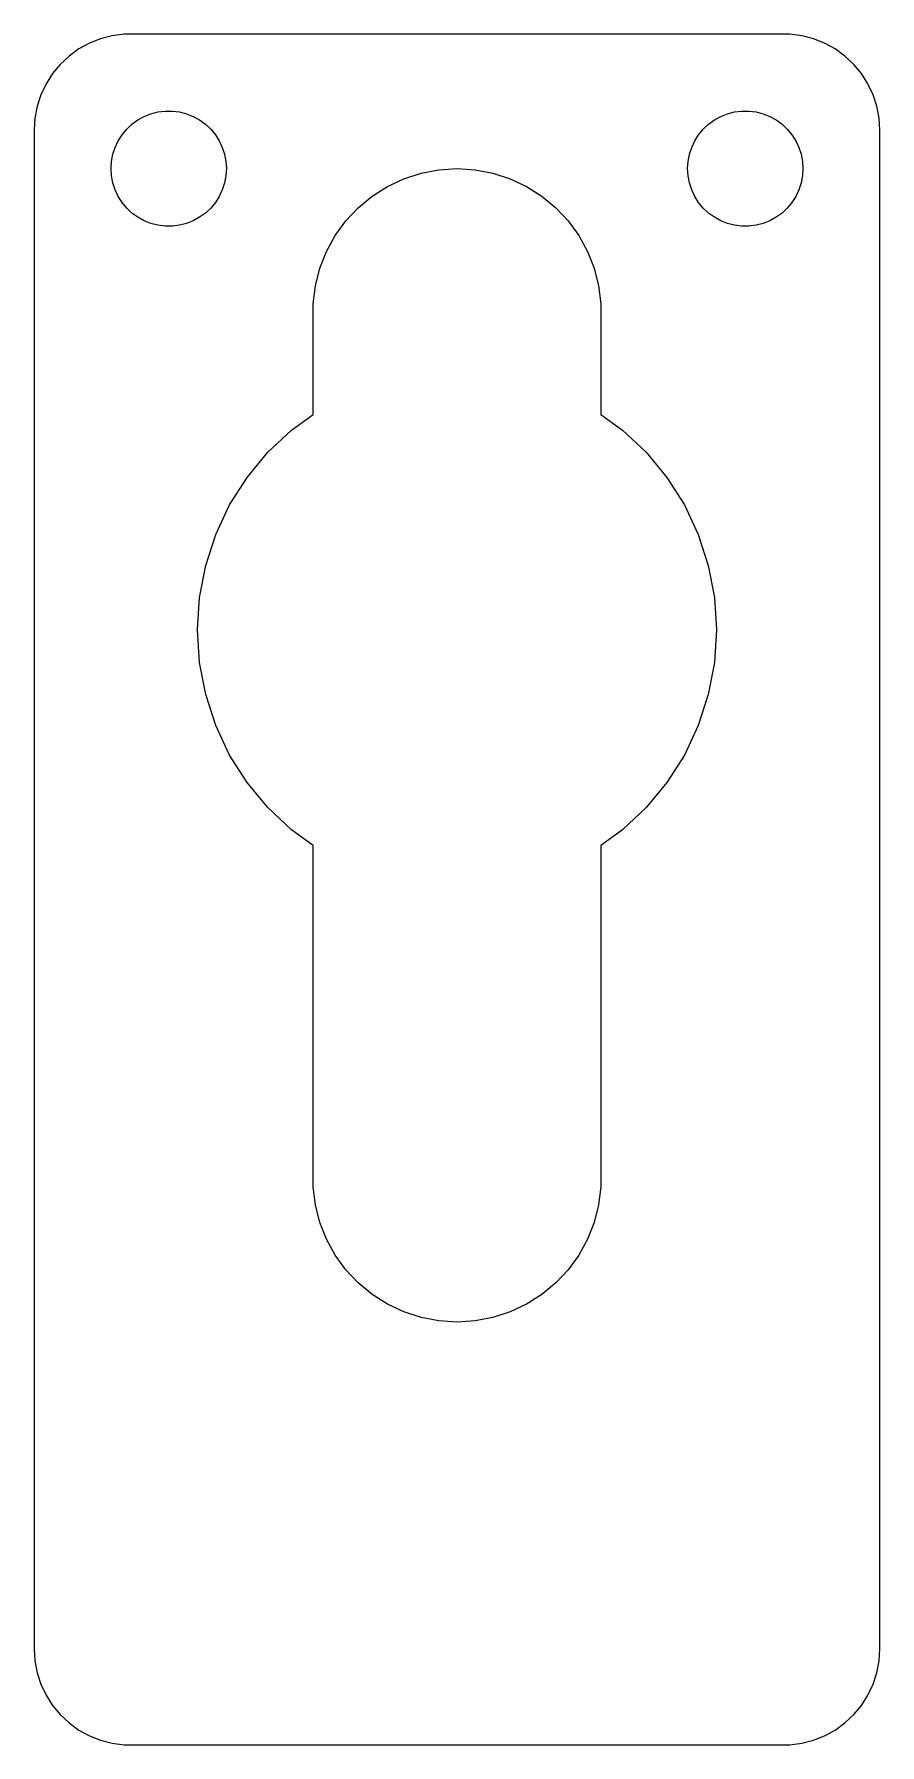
# Model space of a CAD drawing. Header units: metres. Extents: x -22 to 22, y 47 to 136.
import ezdxf

# ---------------------------------------------------------------- set-up
doc = ezdxf.new("R2010")
doc.units = ezdxf.units.M

msp = doc.modelspace()

# ---------------------------------------------------------------- linework, layer by layer
for p, q in [((-19.1289, 135.524), (-19.6791, 135.222)), ((-18.5451, 135.755), (-19.1289, 135.524)), ((-17.9369, 135.911), (-18.5451, 135.755)), ((-17.3139, 135.99), (-17.9369, 135.911)), ((17.3139, 135.99), (-17.3139, 135.99)), ((17.9369, 135.911), (17.3139, 135.99)), ((18.5451, 135.755), (17.9369, 135.911)), ((19.1289, 135.524), (18.5451, 135.755)), ((19.6791, 135.222), (19.1289, 135.524)), ((-20.6448, 134.423), (-21.0451, 133.939)), ((-20.1871, 134.853), (-20.6448, 134.423)), ((-19.6791, 135.222), (-20.1871, 134.853)), ((20.1871, 134.853), (19.6791, 135.222)), ((20.6448, 134.423), (20.1871, 134.853)), ((21.0451, 133.939), (20.6448, 134.423)), ((-21.0451, 133.939), (-21.3815, 133.409)), ((21.3815, 133.409), (21.0451, 133.939)), ((-21.6489, 132.841), (-21.8429, 132.243)), ((-21.3815, 133.409), (-21.6489, 132.841)), ((21.6489, 132.841), (21.3815, 133.409)), ((21.8429, 132.243), (21.6489, 132.841)), ((-21.8429, 132.243), (-21.9606, 131.627)), ((-16.6075, 131.533), (-16.2773, 131.714)), ((-16.2773, 131.714), (-15.927, 131.853)), ((-15.927, 131.853), (-15.5621, 131.947)), ((-15.5621, 131.947), (-15.1884, 131.994)), ((-15.1884, 131.994), (-14.8116, 131.994)), ((-14.8116, 131.994), (-14.4379, 131.947)), ((-14.4379, 131.947), (-14.0729, 131.853)), ((-14.0729, 131.853), (-13.7227, 131.714)), ((-13.7227, 131.714), (-13.3925, 131.533)), ((13.3925, 131.533), (13.7227, 131.714)), ((13.7227, 131.714), (14.0729, 131.853)), ((14.0729, 131.853), (14.4379, 131.947)), ((14.4379, 131.947), (14.8116, 131.994)), ((14.8116, 131.994), (15.1884, 131.994)), ((15.1884, 131.994), (15.5621, 131.947)), ((15.5621, 131.947), (15.927, 131.853)), ((15.927, 131.853), (16.2773, 131.714)), ((16.2773, 131.714), (16.6075, 131.533)), ((21.9606, 131.627), (21.8429, 132.243)), ((-21.9606, 131.627), (-22, 131)), ((-22, 131), (-22, 52)), ((-17.427, 130.763), (-17.1869, 131.054)), ((-17.1869, 131.054), (-16.9123, 131.312)), ((-16.9123, 131.312), (-16.6075, 131.533)), ((-13.3925, 131.533), (-13.0877, 131.312)), ((-13.0877, 131.312), (-12.8131, 131.054)), ((-12.8131, 131.054), (-12.5729, 130.763)), ((12.5729, 130.763), (12.8131, 131.054)), ((12.8131, 131.054), (13.0877, 131.312)), ((13.0877, 131.312), (13.3925, 131.533)), ((16.6075, 131.533), (16.9123, 131.312)), ((16.9123, 131.312), (17.1869, 131.054)), ((17.1869, 131.054), (17.427, 130.763)), ((22, 131), (21.9606, 131.627)), ((22, 52), (22, 131)), ((-17.9057, 129.746), (-17.7893, 130.104)), ((-17.7893, 130.104), (-17.6289, 130.445)), ((-17.6289, 130.445), (-17.427, 130.763)), ((-12.5729, 130.763), (-12.3711, 130.445)), ((-12.3711, 130.445), (-12.2107, 130.104)), ((-12.2107, 130.104), (-12.0942, 129.746)), ((12.0942, 129.746), (12.2107, 130.104)), ((12.2107, 130.104), (12.3711, 130.445)), ((12.3711, 130.445), (12.5729, 130.763)), ((17.427, 130.763), (17.6289, 130.445)), ((17.6289, 130.445), (17.7893, 130.104)), ((17.7893, 130.104), (17.9057, 129.746)), ((-18, 129), (-17.9763, 129.376)), ((-17.9763, 129.376), (-17.9057, 129.746)), ((-12.0942, 129.746), (-12.0237, 129.376)), ((-12.0237, 129.376), (-12, 129)), ((12, 129), (12.0237, 129.376)), ((12.0237, 129.376), (12.0942, 129.746)), ((17.9057, 129.746), (17.9763, 129.376)), ((17.9763, 129.376), (18, 129)), ((-17.9763, 128.624), (-18, 129)), ((-17.9057, 128.254), (-17.9763, 128.624)), ((-17.7893, 127.896), (-17.9057, 128.254)), ((-12.0942, 128.254), (-12.2107, 127.896)), ((-12.0237, 128.624), (-12.0942, 128.254)), ((-12, 129), (-12.0237, 128.624)), ((-3.61314, 128.072), (-2.76093, 128.473)), ((-2.76093, 128.473), (-1.86517, 128.764)), ((-1.86517, 128.764), (-0.93999, 128.941)), ((-0.93999, 128.941), (0, 129)), ((0, 129), (0.93999, 128.941)), ((0.93999, 128.941), (1.86517, 128.764)), ((1.86517, 128.764), (2.76093, 128.473)), ((2.76093, 128.473), (3.61314, 128.072)), ((12.0237, 128.624), (12, 129)), ((12.0942, 128.254), (12.0237, 128.624)), ((12.2107, 127.896), (12.0942, 128.254)), ((17.9057, 128.254), (17.7893, 127.896)), ((17.9763, 128.624), (17.9057, 128.254)), ((18, 129), (17.9763, 128.624)), ((-17.6289, 127.555), (-17.7893, 127.896)), ((-17.427, 127.237), (-17.6289, 127.555)), ((-12.3711, 127.555), (-12.5729, 127.237)), ((-12.2107, 127.896), (-12.3711, 127.555)), ((-5.13409, 126.967), (-4.40839, 127.568)), ((-4.40839, 127.568), (-3.61314, 128.072)), ((3.61314, 128.072), (4.40839, 127.568)), ((4.40839, 127.568), (5.13409, 126.967)), ((12.3711, 127.555), (12.2107, 127.896)), ((12.5729, 127.237), (12.3711, 127.555)), ((17.6289, 127.555), (17.427, 127.237)), ((17.7893, 127.896), (17.6289, 127.555)), ((-17.1869, 126.946), (-17.427, 127.237)), ((-16.9123, 126.688), (-17.1869, 126.946)), ((-16.6075, 126.467), (-16.9123, 126.688)), ((-16.2773, 126.286), (-16.6075, 126.467)), ((-13.3925, 126.467), (-13.7227, 126.286)), ((-13.0877, 126.688), (-13.3925, 126.467)), ((-12.8131, 126.946), (-13.0877, 126.688)), ((-12.5729, 127.237), (-12.8131, 126.946)), ((-5.77884, 126.281), (-5.13409, 126.967)), ((5.13409, 126.967), (5.77884, 126.281)), ((12.8131, 126.946), (12.5729, 127.237)), ((13.0877, 126.688), (12.8131, 126.946)), ((13.3925, 126.467), (13.0877, 126.688)), ((13.7227, 126.286), (13.3925, 126.467)), ((16.6075, 126.467), (16.2773, 126.286)), ((16.9123, 126.688), (16.6075, 126.467)), ((17.1869, 126.946), (16.9123, 126.688)), ((17.427, 127.237), (17.1869, 126.946)), ((-15.927, 126.147), (-16.2773, 126.286)), ((-15.5621, 126.053), (-15.927, 126.147)), ((-15.1884, 126.006), (-15.5621, 126.053)), ((-14.8116, 126.006), (-15.1884, 126.006)), ((-14.4379, 126.053), (-14.8116, 126.006)), ((-14.0729, 126.147), (-14.4379, 126.053)), ((-13.7227, 126.286), (-14.0729, 126.147)), ((-6.78619, 124.693), (-6.33246, 125.519)), ((-6.33246, 125.519), (-5.77884, 126.281)), ((5.77884, 126.281), (6.33246, 125.519)), ((6.33246, 125.519), (6.78619, 124.693)), ((14.0729, 126.147), (13.7227, 126.286)), ((14.4379, 126.053), (14.0729, 126.147)), ((14.8116, 126.006), (14.4379, 126.053)), ((15.1884, 126.006), (14.8116, 126.006)), ((15.5621, 126.053), (15.1884, 126.006)), ((15.927, 126.147), (15.5621, 126.053)), ((16.2773, 126.286), (15.927, 126.147)), ((-7.13292, 123.818), (-6.78619, 124.693)), ((6.78619, 124.693), (7.13292, 123.818)), ((-7.36714, 122.905), (-7.13292, 123.818)), ((7.13292, 123.818), (7.36714, 122.905)), ((-7.4852, 121.971), (-7.36714, 122.905)), ((7.36714, 122.905), (7.4852, 121.971)), ((-7.4852, 116.216), (-7.4852, 121.971)), ((7.4852, 121.971), (7.4852, 116.216)), ((-8.60521, 115.402), (-7.4852, 116.216)), ((7.4852, 116.216), (8.60521, 115.402)), ((-9.84106, 114.241), (-8.60521, 115.402)), ((8.60521, 115.402), (9.84106, 114.241)), ((-10.9217, 112.935), (-9.84106, 114.241)), ((9.84106, 114.241), (10.9217, 112.935)), ((-11.8301, 111.504), (-10.9217, 112.935)), ((10.9217, 112.935), (11.8301, 111.504)), ((-12.552, 109.97), (-11.8301, 111.504)), ((11.8301, 111.504), (12.552, 109.97)), ((-13.0759, 108.357), (-12.552, 109.97)), ((12.552, 109.97), (13.0759, 108.357)), ((-13.3935, 106.692), (-13.0759, 108.357)), ((13.0759, 108.357), (13.3935, 106.692)), ((-13.5, 105), (-13.3935, 106.692)), ((13.3935, 106.692), (13.5, 105)), ((-13.3935, 103.308), (-13.5, 105)), ((13.5, 105), (13.3935, 103.308)), ((-13.0759, 101.643), (-13.3935, 103.308)), ((13.3935, 103.308), (13.0759, 101.643)), ((-12.552, 100.03), (-13.0759, 101.643)), ((13.0759, 101.643), (12.552, 100.03)), ((-11.8301, 98.4963), (-12.552, 100.03)), ((12.552, 100.03), (11.8301, 98.4963)), ((-10.9217, 97.0649), (-11.8301, 98.4963)), ((11.8301, 98.4963), (10.9217, 97.0649)), ((-9.84106, 95.7586), (-10.9217, 97.0649)), ((10.9217, 97.0649), (9.84106, 95.7586)), ((-8.60521, 94.5981), (-9.84106, 95.7586)), ((9.84106, 95.7586), (8.60521, 94.5981)), ((-7.4852, 93.7843), (-8.60521, 94.5981)), ((8.60521, 94.5981), (7.4852, 93.7843)), ((-7.4852, 76.0291), (-7.4852, 93.7843)), ((7.4852, 93.7843), (7.4852, 76.0291)), ((-7.36714, 75.0947), (-7.4852, 76.0291)), ((7.4852, 76.0291), (7.36714, 75.0947)), ((-7.13292, 74.1824), (-7.36714, 75.0947)), ((7.36714, 75.0947), (7.13292, 74.1824)), ((-6.78619, 73.3067), (-7.13292, 74.1824)), ((7.13292, 74.1824), (6.78619, 73.3067)), ((-6.33246, 72.4813), (-6.78619, 73.3067)), ((6.78619, 73.3067), (6.33246, 72.4813)), ((-5.77884, 71.7193), (-6.33246, 72.4813)), ((6.33246, 72.4813), (5.77884, 71.7193)), ((-5.13409, 71.0327), (-5.77884, 71.7193)), ((5.77884, 71.7193), (5.13409, 71.0327)), ((-4.40839, 70.4324), (-5.13409, 71.0327)), ((-3.61314, 69.9277), (-4.40839, 70.4324)), ((4.40839, 70.4324), (3.61314, 69.9277)), ((5.13409, 71.0327), (4.40839, 70.4324)), ((-2.76093, 69.5267), (-3.61314, 69.9277)), ((-1.86517, 69.2356), (-2.76093, 69.5267)), ((2.76093, 69.5267), (1.86517, 69.2356)), ((3.61314, 69.9277), (2.76093, 69.5267)), ((-0.93999, 69.0591), (-1.86517, 69.2356)), ((0, 69), (-0.93999, 69.0591)), ((0.93999, 69.0591), (0, 69)), ((1.86517, 69.2356), (0.93999, 69.0591)), ((-22, 52), (-21.9606, 51.3733)), ((21.9606, 51.3733), (22, 52)), ((-21.9606, 51.3733), (-21.8429, 50.7566)), ((-21.8429, 50.7566), (-21.6489, 50.1594)), ((21.6489, 50.1594), (21.8429, 50.7566)), ((21.8429, 50.7566), (21.9606, 51.3733)), ((-21.6489, 50.1594), (-21.3815, 49.5912)), ((21.3815, 49.5912), (21.6489, 50.1594)), ((-21.3815, 49.5912), (-21.0451, 49.0611)), ((-21.0451, 49.0611), (-20.6448, 48.5773)), ((20.6448, 48.5773), (21.0451, 49.0611)), ((21.0451, 49.0611), (21.3815, 49.5912)), ((-20.6448, 48.5773), (-20.1871, 48.1474)), ((-20.1871, 48.1474), (-19.6791, 47.7784)), ((19.6791, 47.7784), (20.1871, 48.1474)), ((20.1871, 48.1474), (20.6448, 48.5773)), ((-19.6791, 47.7784), (-19.1289, 47.4759)), ((-19.1289, 47.4759), (-18.5451, 47.2447)), ((-18.5451, 47.2447), (-17.9369, 47.0886)), ((17.9369, 47.0886), (18.5451, 47.2447)), ((18.5451, 47.2447), (19.1289, 47.4759)), ((19.1289, 47.4759), (19.6791, 47.7784)), ((-17.9369, 47.0886), (-17.3139, 47.0099)), ((-17.3139, 47.0099), (17.3139, 47.0099)), ((17.3139, 47.0099), (17.9369, 47.0886))]:
    msp.add_line(p, q)

doc.saveas('drawing.dxf')
